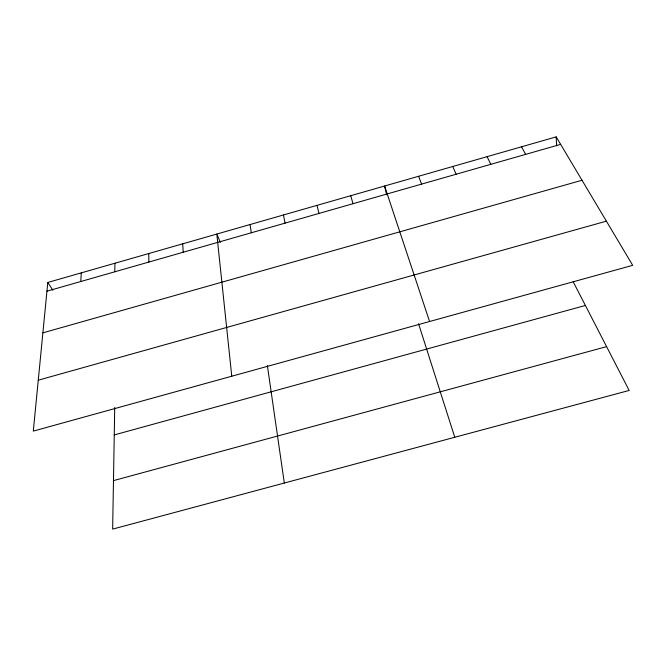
<?xml version="1.0" encoding="UTF-8"?>
<svg xmlns="http://www.w3.org/2000/svg" width="666" height="666" viewBox="0 0 666 666"><rect width="100%" height="100%" fill="white"/><g stroke="black" fill="none" stroke-linecap="round" stroke-linejoin="round"><path stroke-width="1" d="M114.727 407.425L112.646 529.12L629.154 390.451L573.143 281.668M114.768 271.795L114.943 263.236M80.777 281.51L81.294 272.869M47.794 282.459L33.3 431.11L632.7 265.334L556.185 136.88L47.794 282.459L52.847 290.201M46.945 291.184L560.647 144.372M42.882 332.85L582.017 180.253M38.262 380.194L606.385 221.162M114.252 434.923L585.397 305.453M113.47 480.627L606.593 346.636M521.553 146.795L525.64 154.37M487.079 156.668L490.8 164.327M452.763 166.492L456.118 174.242M220.371 242.332L216.808 234.066L231.768 376.215M418.598 176.274L421.586 184.107M429.587 321.512L384.59 186.014L386.646 194.813M418.556 323.726L454.778 437.271M350.732 195.712L353.005 203.713M317.024 205.361L318.947 213.445M283.475 214.976L285.04 223.135M250.066 224.542L251.282 232.784M267.366 365.551L284.315 483.033M182.692 243.831L183.217 252.231M556.185 136.88L556.643 145.829M148.743 253.555L148.918 262.038"/></g></svg>
